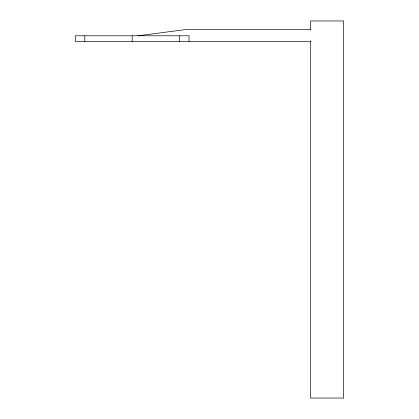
<?xml version="1.0" encoding="UTF-8"?>
<svg xmlns="http://www.w3.org/2000/svg" width="419" height="419" viewBox="0 0 419 419"><rect width="100%" height="100%" fill="white"/><g stroke="black" fill="none" stroke-linecap="round" stroke-linejoin="round"><path stroke-width="0.63" d="M137.872 35.783L187.607 29.34L310.5 29.34M310.5 41.465L75.336 41.465L75.336 35.783L189.032 35.783L189.032 41.465M310.5 29.838L310.5 20.95L343.664 20.95L343.664 398.05L310.5 398.05L310.5 40.957M179.557 35.783L179.557 41.465M132.184 35.783L132.184 41.465M84.811 35.783L84.811 41.465"/></g></svg>
